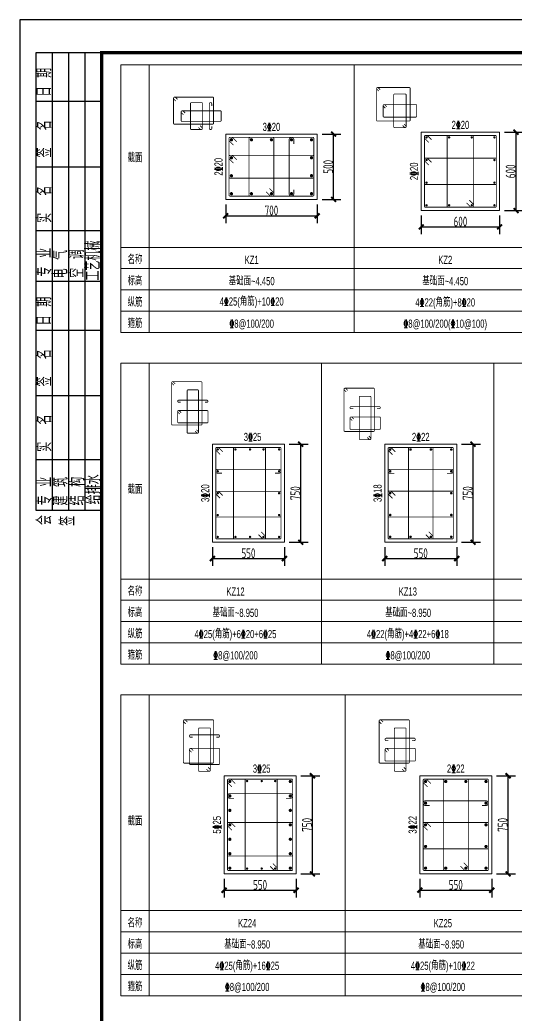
# Model space of a CAD drawing. Extents: x -695511 to 885008, y -751583 to -95266.
# Drawn here: x 245738 to 260914, y -266473 to -236036 of the extents above; entities that cross this region are included whole.
import ezdxf
from ezdxf.enums import TextEntityAlignment as Align

# ---------------------------------------------------------------- set-up
doc = ezdxf.new("R2010")
doc.units = 0
doc.header["$LTSCALE"] = 1000
doc.header["$MEASUREMENT"] = 0
doc.layers.add('14', color=1, linetype='Continuous')
doc.layers.add('PUB_TITLE', color=4, linetype='Continuous')
for name, color, linetype, lineweight in [('柱原位标注', 7, 'Continuous', 18), ('柱尺寸标注', 3, 'Continuous', 18), ('柱截面轮廓', 7, 'Continuous', 18), ('柱箍筋', 1, 'Continuous', 25), ('柱纵筋', 1, 'Continuous', 70), ('柱表文字', 7, 'Continuous', 18), ('柱表边线', 253, 'Continuous', 18)]:
    doc.layers.add(name, color=color, linetype=linetype, lineweight=lineweight)
doc.styles.add('hztxt', font='romand_pkpm', dxfattribs={"bigfont": 'gbcbig'})
doc.styles.add('样式 1', font='GS_TXT.shx', dxfattribs={"width": 0.7, "height": 375, "bigfont": 'yjkchn.shx'})
doc.styles.add('盈建科标注', font='yjkeng.shx', dxfattribs={"width": 0.7, "height": 300, "bigfont": 'yjkchn.shx'})
doc.dimstyles.new('盈建科结构', dxfattribs={"dimscale": 150, "dimtxt": 2.5, "dimasz": 1, "dimexe": 1.5, "dimexo": 1.5, "dimgap": 1, "dimtad": 1, "dimdec": 0, "dimzin": 0, "dimdsep": 46, "dimtxsty": '盈建科标注', "dimblk": 'ARCHTICK', "dimcen": 0.09, "dimclrt": 7, "dimadec": 0, "dimazin": 0, "dimtfac": 1, "dimtdec": 4, "dimtix": 1, "dimtmove": 2, "dimatfit": 3, "dimfxl": 1, "dimtolj": 1, "dimtzin": 0, "dimarcsym": 0})

# ---------------------------------------------------------------- blocks, each defined once
blk = doc.blocks.new('A$C393D5F54')
at = {"layer": '14'}
for p, q in [((0, 446), (0, 14446)), ((0, 14446), (2000, 14446)), ((500, 446), (500, 14446)), ((1000, 446), (1000, 14446)), ((1500, 446), (1500, 14446)), ((2000, 446), (2000, 14446)), ((2000, 12946), (0, 12946)), ((2000, 10946), (0, 10946)), ((2000, 8990), (0, 8990)), ((2000, 7446), (0, 7446)), ((2000, 5946), (0, 5946)), ((2000, 3946), (0, 3946)), ((2000, 1990), (0, 1990)), ((2000, 446), (0, 446))]:
    blk.add_line(p, q, dxfattribs=at)
at = {"layer": '14', "style": 'hztxt', "width": 0.85}
for s, p in [('日 期', (462, 13105)), ('签  名', (466, 11238)), ('实  名', (466, 9238)), ('工艺机械', (1953, 7471)), ('专 业', (472, 7598)), ('电 气', (957, 7540)), ('空 调', (1460, 7558)), ('日 期', (462, 6105)), ('签  名', (466, 4238)), ('实  名', (466, 2238)), ('专 业', (480, 598)), ('建 筑', (967, 592)), ('结 构', (1470, 597)), ('给排水', (1970, 629)), ('会', (470, -3)), ('签', (1174, -27))]:
    blk.add_text(s, height=450, rotation=90, dxfattribs=at).set_placement(p)
blk = doc.blocks.new('_ArchTick')
at = {"color": 0, "linetype": 'ByBlock', "const_width": 0.4}
blk.add_lwpolyline([(-0.5, -0.5), (0.5, 0.5)], dxfattribs=at)
blk = doc.blocks.new('*D292')
at = {"layer": 'Defpoints', "color": 0, "transparency": 16777216}
for p in [(252031, -241528), (254831, -241528), (254831, -242028)]:
    blk.add_point(p, dxfattribs=at)
at = {"layer": '柱尺寸标注', "color": 0, "lineweight": -2, "transparency": 16777216}
for p, q in [((252031, -241678), (252031, -242253)), ((254831, -241678), (254831, -242253)), ((252031, -242028), (254831, -242028))]:
    blk.add_line(p, q, dxfattribs=at)
at = {"layer": '柱尺寸标注', "color": 0, "linetype": 'ByBlock', "lineweight": -2, "transparency": 16777216, "xscale": 150, "yscale": 150, "zscale": 150, "rotation": 180}
blk.add_blockref('_ArchTick', (252031, -242028), dxfattribs=at)
at = {"layer": '柱尺寸标注', "color": 0, "linetype": 'ByBlock', "lineweight": -2, "transparency": 16777216, "xscale": 150, "yscale": 150, "zscale": 150}
blk.add_blockref('_ArchTick', (254831, -242028), dxfattribs=at)
at = {"layer": '柱尺寸标注', "color": 7, "lineweight": 18, "transparency": 16777216, "insert": (253431, -241863), "char_height": 300, "attachment_point": 5, "style": '盈建科标注'}
blk.add_mtext('\\A1;700', dxfattribs=at)
blk = doc.blocks.new('*D293')
at = {"layer": 'Defpoints', "color": 0, "transparency": 16777216}
for p in [(254831, -239528), (255331, -239528), (254831, -241528)]:
    blk.add_point(p, dxfattribs=at)
at = {"layer": '柱尺寸标注', "color": 0, "lineweight": -2, "transparency": 16777216}
for p, q in [((254981, -239528), (255556, -239528)), ((255331, -241528), (255331, -239528)), ((254981, -241528), (255556, -241528))]:
    blk.add_line(p, q, dxfattribs=at)
at = {"layer": '柱尺寸标注', "color": 0, "linetype": 'ByBlock', "lineweight": -2, "transparency": 16777216, "xscale": 150, "yscale": 150, "zscale": 150}
for p, rotation in [((255331, -239528), 90), ((255331, -241528), 270)]:
    blk.add_blockref('_ArchTick', p, dxfattribs=dict(at, rotation=rotation))
at = {"layer": '柱尺寸标注', "color": 7, "lineweight": 18, "transparency": 16777216, "insert": (255166, -240528), "char_height": 300, "attachment_point": 5, "rotation": 90, "style": '盈建科标注'}
blk.add_mtext('\\A1;500', dxfattribs=at)
blk = doc.blocks.new('*D294')
at = {"layer": 'Defpoints', "color": 0, "transparency": 16777216}
for p in [(258011, -241868), (260411, -241868), (260411, -242368)]:
    blk.add_point(p, dxfattribs=at)
at = {"layer": '柱尺寸标注', "color": 0, "lineweight": -2, "transparency": 16777216}
for p, q in [((258011, -242018), (258011, -242593)), ((260411, -242018), (260411, -242593)), ((258011, -242368), (260411, -242368))]:
    blk.add_line(p, q, dxfattribs=at)
at = {"layer": '柱尺寸标注', "color": 0, "linetype": 'ByBlock', "lineweight": -2, "transparency": 16777216, "xscale": 150, "yscale": 150, "zscale": 150, "rotation": 180}
blk.add_blockref('_ArchTick', (258011, -242368), dxfattribs=at)
at = {"layer": '柱尺寸标注', "color": 0, "linetype": 'ByBlock', "lineweight": -2, "transparency": 16777216, "xscale": 150, "yscale": 150, "zscale": 150}
blk.add_blockref('_ArchTick', (260411, -242368), dxfattribs=at)
at = {"layer": '柱尺寸标注', "color": 7, "lineweight": 18, "transparency": 16777216, "insert": (259211, -242203), "char_height": 300, "attachment_point": 5, "style": '盈建科标注'}
blk.add_mtext('\\A1;600', dxfattribs=at)
blk = doc.blocks.new('*D295')
at = {"layer": 'Defpoints', "color": 0, "transparency": 16777216}
for p in [(260411, -239468), (260911, -239468), (260411, -241868)]:
    blk.add_point(p, dxfattribs=at)
at = {"layer": '柱尺寸标注', "color": 0, "lineweight": -2, "transparency": 16777216}
for p, q in [((260561, -239468), (261136, -239468)), ((260911, -241868), (260911, -239468)), ((260561, -241868), (261136, -241868))]:
    blk.add_line(p, q, dxfattribs=at)
at = {"layer": '柱尺寸标注', "color": 0, "linetype": 'ByBlock', "lineweight": -2, "transparency": 16777216, "xscale": 150, "yscale": 150, "zscale": 150}
for p, rotation in [((260911, -239468), 90), ((260911, -241868), 270)]:
    blk.add_blockref('_ArchTick', p, dxfattribs=dict(at, rotation=rotation))
at = {"layer": '柱尺寸标注', "color": 7, "lineweight": 18, "transparency": 16777216, "insert": (260746, -240668), "char_height": 300, "attachment_point": 5, "rotation": 90, "style": '盈建科标注'}
blk.add_mtext('\\A1;600', dxfattribs=at)
blk = doc.blocks.new('*D314')
at = {"layer": 'Defpoints', "color": 0, "transparency": 16777216}
for p in [(251627, -252011), (253827, -252011), (253827, -252511)]:
    blk.add_point(p, dxfattribs=at)
at = {"layer": '柱尺寸标注', "color": 0, "lineweight": -2, "transparency": 16777216}
for p, q in [((251627, -252161), (251627, -252736)), ((253827, -252161), (253827, -252736)), ((251627, -252511), (253827, -252511))]:
    blk.add_line(p, q, dxfattribs=at)
at = {"layer": '柱尺寸标注', "color": 0, "linetype": 'ByBlock', "lineweight": -2, "transparency": 16777216, "xscale": 150, "yscale": 150, "zscale": 150, "rotation": 180}
blk.add_blockref('_ArchTick', (251627, -252511), dxfattribs=at)
at = {"layer": '柱尺寸标注', "color": 0, "linetype": 'ByBlock', "lineweight": -2, "transparency": 16777216, "xscale": 150, "yscale": 150, "zscale": 150}
blk.add_blockref('_ArchTick', (253827, -252511), dxfattribs=at)
at = {"layer": '柱尺寸标注', "color": 7, "lineweight": 18, "transparency": 16777216, "insert": (252727, -252346), "char_height": 300, "attachment_point": 5, "style": '盈建科标注'}
blk.add_mtext('\\A1;550', dxfattribs=at)
blk = doc.blocks.new('*D315')
at = {"layer": 'Defpoints', "color": 0, "transparency": 16777216}
for p in [(253827, -249011), (254327, -249011), (253827, -252011)]:
    blk.add_point(p, dxfattribs=at)
at = {"layer": '柱尺寸标注', "color": 0, "lineweight": -2, "transparency": 16777216}
for p, q in [((253977, -249011), (254552, -249011)), ((254327, -252011), (254327, -249011)), ((253977, -252011), (254552, -252011))]:
    blk.add_line(p, q, dxfattribs=at)
at = {"layer": '柱尺寸标注', "color": 0, "linetype": 'ByBlock', "lineweight": -2, "transparency": 16777216, "xscale": 150, "yscale": 150, "zscale": 150}
for p, rotation in [((254327, -249011), 90), ((254327, -252011), 270)]:
    blk.add_blockref('_ArchTick', p, dxfattribs=dict(at, rotation=rotation))
at = {"layer": '柱尺寸标注', "color": 7, "lineweight": 18, "transparency": 16777216, "insert": (254162, -250511), "char_height": 300, "attachment_point": 5, "rotation": 90, "style": '盈建科标注'}
blk.add_mtext('\\A1;750', dxfattribs=at)
blk = doc.blocks.new('*D316')
at = {"layer": 'Defpoints', "color": 0, "transparency": 16777216}
for p in [(256898, -252011), (259098, -252011), (259098, -252511)]:
    blk.add_point(p, dxfattribs=at)
at = {"layer": '柱尺寸标注', "color": 0, "lineweight": -2, "transparency": 16777216}
for p, q in [((256898, -252161), (256898, -252736)), ((259098, -252161), (259098, -252736)), ((256898, -252511), (259098, -252511))]:
    blk.add_line(p, q, dxfattribs=at)
at = {"layer": '柱尺寸标注', "color": 0, "linetype": 'ByBlock', "lineweight": -2, "transparency": 16777216, "xscale": 150, "yscale": 150, "zscale": 150, "rotation": 180}
blk.add_blockref('_ArchTick', (256898, -252511), dxfattribs=at)
at = {"layer": '柱尺寸标注', "color": 0, "linetype": 'ByBlock', "lineweight": -2, "transparency": 16777216, "xscale": 150, "yscale": 150, "zscale": 150}
blk.add_blockref('_ArchTick', (259098, -252511), dxfattribs=at)
at = {"layer": '柱尺寸标注', "color": 7, "lineweight": 18, "transparency": 16777216, "insert": (257998, -252346), "char_height": 300, "attachment_point": 5, "style": '盈建科标注'}
blk.add_mtext('\\A1;550', dxfattribs=at)
blk = doc.blocks.new('*D317')
at = {"layer": 'Defpoints', "color": 0, "transparency": 16777216}
for p in [(259098, -249011), (259598, -249011), (259098, -252011)]:
    blk.add_point(p, dxfattribs=at)
at = {"layer": '柱尺寸标注', "color": 0, "lineweight": -2, "transparency": 16777216}
for p, q in [((259248, -249011), (259823, -249011)), ((259598, -252011), (259598, -249011)), ((259248, -252011), (259823, -252011))]:
    blk.add_line(p, q, dxfattribs=at)
at = {"layer": '柱尺寸标注', "color": 0, "linetype": 'ByBlock', "lineweight": -2, "transparency": 16777216, "xscale": 150, "yscale": 150, "zscale": 150}
for p, rotation in [((259598, -249011), 90), ((259598, -252011), 270)]:
    blk.add_blockref('_ArchTick', p, dxfattribs=dict(at, rotation=rotation))
at = {"layer": '柱尺寸标注', "color": 7, "lineweight": 18, "transparency": 16777216, "insert": (259433, -250511), "char_height": 300, "attachment_point": 5, "rotation": 90, "style": '盈建科标注'}
blk.add_mtext('\\A1;750', dxfattribs=at)
blk = doc.blocks.new('*D330')
at = {"layer": 'Defpoints', "color": 0, "transparency": 16777216}
for p in [(251984, -262154), (254184, -262154), (254184, -262654)]:
    blk.add_point(p, dxfattribs=at)
at = {"layer": '柱尺寸标注', "color": 0, "lineweight": -2, "transparency": 16777216}
for p, q in [((251984, -262304), (251984, -262879)), ((254184, -262304), (254184, -262879)), ((251984, -262654), (254184, -262654))]:
    blk.add_line(p, q, dxfattribs=at)
at = {"layer": '柱尺寸标注', "color": 0, "linetype": 'ByBlock', "lineweight": -2, "transparency": 16777216, "xscale": 150, "yscale": 150, "zscale": 150, "rotation": 180}
blk.add_blockref('_ArchTick', (251984, -262654), dxfattribs=at)
at = {"layer": '柱尺寸标注', "color": 0, "linetype": 'ByBlock', "lineweight": -2, "transparency": 16777216, "xscale": 150, "yscale": 150, "zscale": 150}
blk.add_blockref('_ArchTick', (254184, -262654), dxfattribs=at)
at = {"layer": '柱尺寸标注', "color": 7, "lineweight": 18, "transparency": 16777216, "insert": (253084, -262489), "char_height": 300, "attachment_point": 5, "style": '盈建科标注'}
blk.add_mtext('\\A1;550', dxfattribs=at)
blk = doc.blocks.new('*D331')
at = {"layer": 'Defpoints', "color": 0, "transparency": 16777216}
for p in [(254184, -259154), (254684, -259154), (254184, -262154)]:
    blk.add_point(p, dxfattribs=at)
at = {"layer": '柱尺寸标注', "color": 0, "lineweight": -2, "transparency": 16777216}
for p, q in [((254334, -259154), (254909, -259154)), ((254684, -262154), (254684, -259154)), ((254334, -262154), (254909, -262154))]:
    blk.add_line(p, q, dxfattribs=at)
at = {"layer": '柱尺寸标注', "color": 0, "linetype": 'ByBlock', "lineweight": -2, "transparency": 16777216, "xscale": 150, "yscale": 150, "zscale": 150}
for p, rotation in [((254684, -259154), 90), ((254684, -262154), 270)]:
    blk.add_blockref('_ArchTick', p, dxfattribs=dict(at, rotation=rotation))
at = {"layer": '柱尺寸标注', "color": 7, "lineweight": 18, "transparency": 16777216, "insert": (254519, -260654), "char_height": 300, "attachment_point": 5, "rotation": 90, "style": '盈建科标注'}
blk.add_mtext('\\A1;750', dxfattribs=at)
blk = doc.blocks.new('*D332')
at = {"layer": 'Defpoints', "color": 0, "transparency": 16777216}
for p in [(257969, -262154), (260169, -262154), (260169, -262654)]:
    blk.add_point(p, dxfattribs=at)
at = {"layer": '柱尺寸标注', "color": 0, "lineweight": -2, "transparency": 16777216}
for p, q in [((257969, -262304), (257969, -262879)), ((260169, -262304), (260169, -262879)), ((257969, -262654), (260169, -262654))]:
    blk.add_line(p, q, dxfattribs=at)
at = {"layer": '柱尺寸标注', "color": 0, "linetype": 'ByBlock', "lineweight": -2, "transparency": 16777216, "xscale": 150, "yscale": 150, "zscale": 150, "rotation": 180}
blk.add_blockref('_ArchTick', (257969, -262654), dxfattribs=at)
at = {"layer": '柱尺寸标注', "color": 0, "linetype": 'ByBlock', "lineweight": -2, "transparency": 16777216, "xscale": 150, "yscale": 150, "zscale": 150}
blk.add_blockref('_ArchTick', (260169, -262654), dxfattribs=at)
at = {"layer": '柱尺寸标注', "color": 7, "lineweight": 18, "transparency": 16777216, "insert": (259069, -262489), "char_height": 300, "attachment_point": 5, "style": '盈建科标注'}
blk.add_mtext('\\A1;550', dxfattribs=at)
blk = doc.blocks.new('*D333')
at = {"layer": 'Defpoints', "color": 0, "transparency": 16777216}
for p in [(260169, -259154), (260669, -259154), (260169, -262154)]:
    blk.add_point(p, dxfattribs=at)
at = {"layer": '柱尺寸标注', "color": 0, "lineweight": -2, "transparency": 16777216}
for p, q in [((260319, -259154), (260894, -259154)), ((260669, -262154), (260669, -259154)), ((260319, -262154), (260894, -262154))]:
    blk.add_line(p, q, dxfattribs=at)
at = {"layer": '柱尺寸标注', "color": 0, "linetype": 'ByBlock', "lineweight": -2, "transparency": 16777216, "xscale": 150, "yscale": 150, "zscale": 150}
for p, rotation in [((260669, -259154), 90), ((260669, -262154), 270)]:
    blk.add_blockref('_ArchTick', p, dxfattribs=dict(at, rotation=rotation))
at = {"layer": '柱尺寸标注', "color": 7, "lineweight": 18, "transparency": 16777216, "insert": (260504, -260654), "char_height": 300, "attachment_point": 5, "rotation": 90, "style": '盈建科标注'}
blk.add_mtext('\\A1;750', dxfattribs=at)

msp = doc.modelspace()

# ---------------------------------------------------------------- linework, layer by layer
at = {"layer": 'PUB_TITLE'}
msp.add_lwpolyline([(245737.5, -295436.5), (329837.5, -295436.5), (329837.5, -236036.5), (245737.5, -236036.5)], close=True, dxfattribs=at)
at = {"layer": 'PUB_TITLE', "const_width": 100}
msp.add_lwpolyline([(248237.5, -294436.5), (328837.5, -294436.5), (328837.5, -237036.5), (248237.5, -237036.5)], close=True, dxfattribs=at)
at = {"layer": '柱截面轮廓', "lineweight": 18}
for points in [[(254831.2, -239527.8), (252031.2, -239527.8), (252031.2, -241527.8), (254831.2, -241527.8)], [(260411.2, -239467.8), (258011.2, -239467.8), (258011.2, -241867.8), (260411.2, -241867.8)], [(253826.6, -249010.8), (251626.6, -249010.8), (251626.6, -252010.8), (253826.6, -252010.8)], [(259097.5, -249010.8), (256897.5, -249010.8), (256897.5, -252010.8), (259097.5, -252010.8)], [(254183.9, -259153.8), (251983.9, -259153.8), (251983.9, -262153.8), (254183.9, -262153.8)], [(260169.3, -259153.8), (257969.3, -259153.8), (257969.3, -262153.8), (260169.3, -262153.8)]]:
    msp.add_lwpolyline(points, close=True, dxfattribs=at)
at = {"layer": '柱箍筋', "lineweight": 25, "const_width": 25}
for points in [[(256757.3, -238170.8), (256700.7, -238114.3, 0.6681786), (256648.7, -238135.8), (256648.7, -239105.3, 0.4142136), (256673.7, -239130.3), (257648.7, -239130.3, 0.4142136), (257673.7, -239105.3), (257673.7, -238130.3, 0.4142136), (257648.7, -238105.3), (256679.2, -238105.3, 0.6681786), (256657.6, -238157.4), (256714.2, -238214)], [(257443.7, -239264.8), (257500.3, -239321.4, 0.6681786), (257552.3, -239299.8), (257552.3, -238330.3, 0.4142136), (257527.3, -238305.3), (257195, -238305.3, 0.4142136), (257170, -238330.3), (257170, -239305.3, 0.4142136), (257195, -239330.3), (257521.8, -239330.3, 0.6681786), (257543.4, -239278.3), (257486.8, -239221.7)], [(250555.9, -238466.2), (250499.3, -238409.7, 0.6681786), (250435.3, -238436.2), (250435.3, -239198.7, 0.4142136), (250460.3, -239223.7), (251635.3, -239223.7, 0.4142136), (251660.3, -239198.7), (251660.3, -238423.7, 0.4142136), (251635.3, -238398.7), (250472.8, -238398.7, 0.6681786), (250446.3, -238462.7), (250502.9, -238519.3)], [(251198.1, -239322.8), (251254.6, -239379.4, 0.6681786), (251318.7, -239352.8), (251318.7, -238590.3, 0.4142136), (251293.7, -238565.3), (250981.2, -238565.3, 0.4142136), (250956.2, -238590.3), (250956.2, -239365.3, 0.4142136), (250981.2, -239390.3), (251281.2, -239390.3, 0.6681786), (251307.7, -239326.3), (251251.1, -239269.7)], [(251606.2, -239288.8), (251606.2, -239352.8, -1), (251531.2, -239352.8), (251531.2, -238602.8, -1), (251606.2, -238602.8), (251606.2, -238666.8)], [(256914.2, -238735.3), (256857.6, -238678.7, -0.6681786), (256879.2, -238626.7), (257848.7, -238626.7, -0.4142136), (257873.7, -238651.7), (257873.7, -238984, -0.4142136), (257848.7, -239009), (256873.7, -239009, -0.4142136), (256848.7, -238984), (256848.7, -238657.2, -0.6681786), (256900.7, -238635.6), (256957.3, -238692.2)], [(250736.2, -238935.9), (250679.6, -238879.4, -0.6681786), (250706.2, -238815.3), (251868.7, -238815.3, -0.4142136), (251893.7, -238840.3), (251893.7, -239115.3, -0.4142136), (251868.7, -239140.3), (250693.7, -239140.3, -0.4142136), (250668.7, -239115.3), (250668.7, -238852.8, -0.6681786), (250732.7, -238826.3), (250789.2, -238882.9)], [(252370.6, -239764.7), (252245.3, -239639.5, 0.1989124), (252223.2, -239630.3), (252164.9, -239630.3, 0.4142136), (252133.7, -239661.6), (252133.7, -241394.1, 0.4142136), (252164.9, -241425.3), (254697.4, -241425.3, 0.4142136), (254728.7, -241394.1), (254728.7, -239661.6, 0.4142136), (254697.4, -239630.3), (252164.9, -239630.3, 0.4142136), (252133.7, -239661.6), (252133.7, -239719.9, 0.1989124), (252142.8, -239742), (252268, -239867.2)], [(253266.8, -241291), (253392, -241416.2, 0.1989124), (253414.1, -241425.3), (253472.4, -241425.3, 0.4142136), (253503.7, -241394.1), (253503.7, -239661.6, 0.4142136), (253472.4, -239630.3), (252777.4, -239630.3, 0.4142136), (252746.2, -239661.6), (252746.2, -241394.1, 0.4142136), (252777.4, -241425.3), (253472.4, -241425.3, 0.4142136), (253503.7, -241394.1), (253503.7, -241335.7, 0.1989124), (253494.5, -241313.7), (253369.3, -241188.4)], [(254116.2, -241224.8), (254116.2, -241352.8, -1), (253971.2, -241352.8), (253971.2, -239702.8, -1), (254116.2, -239702.8), (254116.2, -239830.8)], [(258326.7, -239700.6), (258203.7, -239577.7, 0.1989124), (258186, -239570.3), (258138.7, -239570.3, 0.4142136), (258113.7, -239595.3), (258113.7, -241740.3, 0.4142136), (258138.7, -241765.3), (260283.7, -241765.3, 0.4142136), (260308.7, -241740.3), (260308.7, -239595.3, 0.4142136), (260283.7, -239570.3), (258138.7, -239570.3, 0.4142136), (258113.7, -239595.3), (258113.7, -239642.7, 0.1989124), (258121, -239660.4), (258243.9, -239783.3)], [(259403, -241635.1), (259525.9, -241758, 0.1989124), (259543.6, -241765.3), (259591, -241765.3, 0.4142136), (259616, -241740.3), (259616, -239595.3, 0.4142136), (259591, -239570.3), (258831.3, -239570.3, 0.4142136), (258806.3, -239595.3), (258806.3, -241740.3, 0.4142136), (258831.3, -241765.3), (259591, -241765.3, 0.4142136), (259616, -241740.3), (259616, -241693, 0.1989124), (259608.7, -241675.3), (259485.7, -241552.3)], [(252268, -240417.2), (252142.8, -240292, -0.1989124), (252133.7, -240269.9), (252133.7, -240211.6, -0.4142136), (252164.9, -240180.3), (254697.4, -240180.3, -0.4142136), (254728.7, -240211.6), (254728.7, -240844.1, -0.4142136), (254697.4, -240875.3), (252164.9, -240875.3, -0.4142136), (252133.7, -240844.1), (252133.7, -240211.6, -0.4142136), (252164.9, -240180.3), (252223.2, -240180.3, -0.1989124), (252245.3, -240189.5), (252370.6, -240314.7)], [(258243.9, -240476), (258121, -240353.1, -0.1989124), (258113.7, -240335.4), (258113.7, -240288, -0.4142136), (258138.7, -240263), (260283.7, -240263, -0.4142136), (260308.7, -240288), (260308.7, -241047.7, -0.4142136), (260283.7, -241072.7), (258138.7, -241072.7, -0.4142136), (258113.7, -241047.7), (258113.7, -240288, -0.4142136), (258138.7, -240263), (258186, -240263, -0.1989124), (258203.7, -240270.3), (258326.7, -240393.3)], [(250489.4, -247167.3), (250432.8, -247110.8, 0.6681786), (250380.8, -247132.3), (250380.8, -248401.8, 0.4142136), (250405.8, -248426.8), (251280.8, -248426.8, 0.4142136), (251305.8, -248401.8), (251305.8, -247126.8, 0.4142136), (251280.8, -247101.8), (250411.3, -247101.8, 0.6681786), (250389.7, -247153.9), (250446.3, -247210.5)], [(251092.5, -248611.3), (251149, -248667.9, 0.6681786), (251201.1, -248646.3), (251201.1, -247376.8, 0.4142136), (251176.1, -247351.8), (250877.1, -247351.8, 0.4142136), (250852.1, -247376.8), (250852.1, -248651.8, 0.4142136), (250877.1, -248676.8), (251170.6, -248676.8, 0.6681786), (251192.2, -248624.8), (251135.6, -248568.2)], [(255763.7, -247364.4), (255707.2, -247307.9, 0.6681786), (255651.7, -247330.8), (255651.7, -248598.3, 0.4142136), (255676.7, -248623.3), (256551.7, -248623.3, 0.4142136), (256576.7, -248598.3), (256576.7, -247323.3, 0.4142136), (256551.7, -247298.3), (255684.2, -247298.3, 0.6681786), (255661.2, -247353.8), (255717.8, -247410.4)], [(250658.6, -247728.8), (250594.6, -247728.8, -1), (250594.6, -247667.8), (251458.6, -247667.8, -1), (251458.6, -247728.8), (251394.6, -247728.8)], [(256361.3, -248807.2), (256417.9, -248863.8, 0.6681786), (256473.4, -248840.8), (256473.4, -247573.3, 0.4142136), (256448.4, -247548.3), (256146.7, -247548.3, 0.4142136), (256121.7, -247573.3), (256121.7, -248848.3, 0.4142136), (256146.7, -248873.3), (256440.9, -248873.3, 0.6681786), (256463.8, -248817.9), (256407.3, -248761.3)], [(250629.6, -248092.5), (250573, -248035.9, -0.6681786), (250594.6, -247983.8), (251464.1, -247983.8, -0.4142136), (251489.1, -248008.8), (251489.1, -248335.8, -0.4142136), (251464.1, -248360.8), (250589.1, -248360.8, -0.4142136), (250564.1, -248335.8), (250564.1, -248014.3, -0.6681786), (250616.2, -247992.8), (250672.7, -248049.3)], [(255931.5, -247928.3), (255867.5, -247928.3, -1), (255867.5, -247863.3), (256727.5, -247863.3, -1), (256727.5, -247928.3), (256663.5, -247928.3)], [(255901.1, -248290.4), (255844.5, -248233.8, -0.6681786), (255867.5, -248178.3), (256735, -248178.3, -0.4142136), (256760, -248203.3), (256760, -248533.3, -0.4142136), (256735, -248558.3), (255860, -248558.3, -0.4142136), (255835, -248533.3), (255835, -248210.8, -0.6681786), (255890.5, -248187.9), (255947.1, -248244.4)], [(251942.1, -249243.6), (251819.2, -249120.7, 0.1989124), (251801.5, -249113.3), (251754.1, -249113.3, 0.4142136), (251729.1, -249138.3), (251729.1, -251883.3, 0.4142136), (251754.1, -251908.3), (253699.1, -251908.3, 0.4142136), (253724.1, -251883.3), (253724.1, -249138.3, 0.4142136), (253699.1, -249113.3), (251754.1, -249113.3, 0.4142136), (251729.1, -249138.3), (251729.1, -249185.7, 0.1989124), (251736.4, -249203.4), (251859.4, -249326.3)], [(253034.6, -251778.1), (253157.6, -251901, 0.1989124), (253175.2, -251908.3), (253222.6, -251908.3, 0.4142136), (253247.6, -251883.3), (253247.6, -249138.3, 0.4142136), (253222.6, -249113.3), (252294.6, -249113.3, 0.4142136), (252269.6, -249138.3), (252269.6, -251883.3, 0.4142136), (252294.6, -251908.3), (253222.6, -251908.3, 0.4142136), (253247.6, -251883.3), (253247.6, -251836, 0.1989124), (253240.3, -251818.3), (253117.3, -251695.3)], [(257219.9, -249244.8), (257096.1, -249121, 0.1989124), (257077.5, -249113.3), (257026.3, -249113.3, 0.4142136), (257000, -249139.6), (257000, -251882.1, 0.4142136), (257026.3, -251908.3), (258968.8, -251908.3, 0.4142136), (258995, -251882.1), (258995, -249139.6, 0.4142136), (258968.8, -249113.3), (257026.3, -249113.3, 0.4142136), (257000, -249139.6), (257000, -249190.8, 0.1989124), (257007.7, -249209.4), (257131.5, -249333.2)], [(258151.9, -251776.9), (258275.6, -251900.6, 0.1989124), (258294.2, -251908.3), (258345.4, -251908.3, 0.4142136), (258371.7, -251882.1), (258371.7, -249139.6, 0.4142136), (258345.4, -249113.3), (257649.6, -249113.3, 0.4142136), (257623.4, -249139.6), (257623.4, -251882.1, 0.4142136), (257649.6, -251908.3), (258345.4, -251908.3, 0.4142136), (258371.7, -251882.1), (258371.7, -251830.8, 0.1989124), (258364, -251812.3), (258240.2, -251688.5)], [(251915.6, -249899.8), (251787.6, -249899.8, -1), (251787.6, -249782.8), (253665.6, -249782.8, -1), (253665.6, -249899.8), (253537.6, -249899.8)], [(257190.5, -249905.8), (257062.5, -249905.8, -1), (257062.5, -249780.8), (258932.5, -249780.8, -1), (258932.5, -249905.8), (258804.5, -249905.8)], [(251859.4, -250665.3), (251736.4, -250542.4, -0.1989124), (251729.1, -250524.7), (251729.1, -250477.3, -0.4142136), (251754.1, -250452.3), (253699.1, -250452.3, -0.4142136), (253724.1, -250477.3), (253724.1, -251213.8, -0.4142136), (253699.1, -251238.8), (251754.1, -251238.8, -0.4142136), (251729.1, -251213.8), (251729.1, -250477.3, -0.4142136), (251754.1, -250452.3), (251801.5, -250452.3, -0.1989124), (251819.2, -250459.7), (251942.1, -250582.6)], [(257131.5, -250668.2), (257007.7, -250544.4, -0.1989124), (257000, -250525.8), (257000, -250474.6, -0.4142136), (257026.3, -250448.3), (258968.8, -250448.3, -0.4142136), (258995, -250474.6), (258995, -251214.6, -0.4142136), (258968.8, -251240.8), (257026.3, -251240.8, -0.4142136), (257000, -251214.6), (257000, -250474.6, -0.4142136), (257026.3, -250448.3), (257077.5, -250448.3, -0.1989124), (257096.1, -250456), (257219.9, -250579.8)], [(250858.6, -257508.9), (250802.1, -257452.3, 0.6681786), (250738.1, -257478.8), (250738.1, -258741.3, 0.4142136), (250763.1, -258766.3), (251638.1, -258766.3, 0.4142136), (251663.1, -258741.3), (251663.1, -257466.3, 0.4142136), (251638.1, -257441.3), (250775.6, -257441.3, 0.6681786), (250749, -257505.4), (250805.6, -257561.9)], [(256844.1, -257508.9), (256787.5, -257452.3, 0.6681786), (256723.5, -257478.8), (256723.5, -258741.3, 0.4142136), (256748.5, -258766.3), (257623.5, -258766.3, 0.4142136), (257648.5, -258741.3), (257648.5, -257466.3, 0.4142136), (257623.5, -257441.3), (256761, -257441.3, 0.6681786), (256734.5, -257505.4), (256791.1, -257561.9)], [(251442.5, -258948.8), (251499, -259005.4, 0.6681786), (251563.1, -258978.8), (251563.1, -257716.3, 0.4142136), (251538.1, -257691.3), (251229.7, -257691.3, 0.4142136), (251204.7, -257716.3), (251204.7, -258991.3, 0.4142136), (251229.7, -259016.3), (251525.6, -259016.3, 0.6681786), (251552.1, -258952.3), (251495.5, -258895.7)], [(257427.9, -258948.8), (257484.5, -259005.4, 0.6681786), (257548.5, -258978.8), (257548.5, -257716.3, 0.4142136), (257523.5, -257691.3), (257215.2, -257691.3, 0.4142136), (257190.2, -257716.3), (257190.2, -258991.3, 0.4142136), (257215.2, -259016.3), (257511, -259016.3, 0.6681786), (257537.5, -258952.3), (257481, -258895.7)], [(251022.9, -257974.7), (250958.9, -257974.7, -1), (250958.9, -257899.7), (251808.9, -257899.7, -1), (251808.9, -257974.7), (251744.9, -257974.7)], [(257008.3, -258078.8), (256944.3, -258078.8, -1), (256944.3, -258003.8), (257794.3, -258003.8, -1), (257794.3, -258078.8), (257730.3, -258078.8)], [(250988.9, -258436.9), (250932.4, -258380.4, -0.6681786), (250958.9, -258316.3), (251821.4, -258316.3, -0.4142136), (251846.4, -258341.3), (251846.4, -258783, -0.4142136), (251821.4, -258808), (250946.4, -258808, -0.4142136), (250921.4, -258783), (250921.4, -258353.8, -0.6681786), (250985.4, -258327.3), (251042, -258383.9)], [(256974.4, -258436.9), (256917.8, -258380.4, -0.6681786), (256944.3, -258316.3), (257806.8, -258316.3, -0.4142136), (257831.8, -258341.3), (257831.8, -258678.8, -0.4142136), (257806.8, -258703.8), (256931.8, -258703.8, -0.4142136), (256906.8, -258678.8), (256906.8, -258353.8, -0.6681786), (256970.9, -258327.3), (257027.4, -258383.9)], [(252323.3, -259390.7), (252198.1, -259265.5, 0.1989124), (252176, -259256.3), (252117.6, -259256.3, 0.4142136), (252086.4, -259287.6), (252086.4, -262020.1, 0.4142136), (252117.6, -262051.3), (254050.1, -262051.3, 0.4142136), (254081.4, -262020.1), (254081.4, -259287.6, 0.4142136), (254050.1, -259256.3), (252117.6, -259256.3, 0.4142136), (252086.4, -259287.6), (252086.4, -259345.9, 0.1989124), (252095.5, -259368), (252220.8, -259493.2)], [(253391.9, -261921.1), (253514.8, -262044, 0.1989124), (253532.5, -262051.3), (253579.9, -262051.3, 0.4142136), (253604.9, -262026.3), (253604.9, -259281.3, 0.4142136), (253579.9, -259256.3), (252651.9, -259256.3, 0.4142136), (252626.9, -259281.3), (252626.9, -262026.3, 0.4142136), (252651.9, -262051.3), (253579.9, -262051.3, 0.4142136), (253604.9, -262026.3), (253604.9, -261979, 0.1989124), (253597.6, -261961.3), (253474.6, -261838.3)], [(258308.7, -259390.7), (258183.5, -259265.5, 0.1989124), (258161.4, -259256.3), (258103.1, -259256.3, 0.4142136), (258071.8, -259287.6), (258071.8, -262020.1, 0.4142136), (258103.1, -262051.3), (260035.6, -262051.3, 0.4142136), (260066.8, -262020.1), (260066.8, -259287.6, 0.4142136), (260035.6, -259256.3), (258103.1, -259256.3, 0.4142136), (258071.8, -259287.6), (258071.8, -259345.9, 0.1989124), (258081, -259368), (258206.2, -259493.2)], [(259213.3, -261917), (259338.5, -262042.2, 0.1989124), (259360.6, -262051.3), (259418.9, -262051.3, 0.4142136), (259450.2, -262020.1), (259450.2, -259287.6, 0.4142136), (259418.9, -259256.3), (258719.8, -259256.3, 0.4142136), (258688.5, -259287.6), (258688.5, -262020.1, 0.4142136), (258719.8, -262051.3), (259418.9, -262051.3, 0.4142136), (259450.2, -262020.1), (259450.2, -261961.7, 0.1989124), (259441, -261939.7), (259315.8, -261814.4)], [(252286.9, -259843), (252158.9, -259843, -1), (252158.9, -259698), (254008.9, -259698, -1), (254008.9, -259843), (253880.9, -259843)], [(258272.3, -260063.8), (258144.3, -260063.8, -1), (258144.3, -259918.8), (259994.3, -259918.8, -1), (259994.3, -260063.8), (259866.3, -260063.8)], [(252220.8, -260818.2), (252095.5, -260693, -0.1989124), (252086.4, -260670.9), (252086.4, -260612.6, -0.4142136), (252117.6, -260581.3), (254050.1, -260581.3, -0.4142136), (254081.4, -260612.6), (254081.4, -261578.4, -0.4142136), (254050.1, -261609.7), (252117.6, -261609.7, -0.4142136), (252086.4, -261578.4), (252086.4, -260612.6, -0.4142136), (252117.6, -260581.3), (252176, -260581.3, -0.1989124), (252198.1, -260590.5), (252323.3, -260715.7)], [(258206.2, -260818.2), (258081, -260693, -0.1989124), (258071.8, -260670.9), (258071.8, -260612.6, -0.4142136), (258103.1, -260581.3), (260035.6, -260581.3, -0.4142136), (260066.8, -260612.6), (260066.8, -261357.6, -0.4142136), (260035.6, -261388.8), (258103.1, -261388.8, -0.4142136), (258071.8, -261357.6), (258071.8, -260612.6, -0.4142136), (258103.1, -260581.3), (258161.4, -260581.3, -0.1989124), (258183.5, -260590.5), (258308.7, -260715.7)]]:
    msp.add_lwpolyline(points, format="xyb", dxfattribs=at)
at = {"layer": '柱纵筋', "lineweight": 70}
for points, const_width in [([(252231.2, -239702.8, 1), (252181.2, -239702.8, 1)], 50), ([(254681.2, -239702.8, 1), (254631.2, -239702.8, 1)], 50), ([(258190.2, -239628.8, 1), (258154.2, -239628.8, 1)], 36), ([(258882.8, -239628.8, 1), (258846.8, -239628.8, 1)], 36), ([(259575.5, -239628.8, 1), (259539.5, -239628.8, 1)], 36), ([(260268.2, -239628.8, 1), (260232.2, -239628.8, 1)], 36), ([(258190.2, -240321.5, 1), (258154.2, -240321.5, 1)], 36), ([(260268.2, -240321.5, 1), (260232.2, -240321.5, 1)], 36), ([(258190.2, -241014.2, 1), (258154.2, -241014.2, 1)], 36), ([(260268.2, -241014.2, 1), (260232.2, -241014.2, 1)], 36), ([(252231.2, -241352.8, 1), (252181.2, -241352.8, 1)], 50), ([(254681.2, -241352.8, 1), (254631.2, -241352.8, 1)], 50), ([(258190.2, -241706.8, 1), (258154.2, -241706.8, 1)], 36), ([(258882.8, -241706.8, 1), (258846.8, -241706.8, 1)], 36), ([(259575.5, -241706.8, 1), (259539.5, -241706.8, 1)], 36), ([(260268.2, -241706.8, 1), (260232.2, -241706.8, 1)], 36), ([(251805.6, -249171.8, 1), (251769.6, -249171.8, 1)], 36), ([(252346.1, -249171.8, 1), (252310.1, -249171.8, 1)], 36), ([(252794.1, -249171.8, 1), (252758.1, -249171.8, 1)], 36), ([(253207.1, -249171.8, 1), (253171.1, -249171.8, 1)], 36), ([(253683.6, -249171.8, 1), (253647.6, -249171.8, 1)], 36), ([(257082.5, -249175.8, 1), (257042.5, -249175.8, 1)], 40), ([(258952.5, -249175.8, 1), (258912.5, -249175.8, 1)], 40), ([(251805.6, -249841.3, 1), (251769.6, -249841.3, 1)], 36), ([(253683.6, -249841.3, 1), (253647.6, -249841.3, 1)], 36), ([(257082.5, -249843.3, 1), (257042.5, -249843.3, 1)], 40), ([(258952.5, -249843.3, 1), (258912.5, -249843.3, 1)], 40), ([(251805.6, -250510.8, 1), (251769.6, -250510.8, 1)], 36), ([(253683.6, -250510.8, 1), (253647.6, -250510.8, 1)], 36), ([(257082.5, -250510.8, 1), (257042.5, -250510.8, 1)], 40), ([(258952.5, -250510.8, 1), (258912.5, -250510.8, 1)], 40), ([(251805.6, -251180.3, 1), (251769.6, -251180.3, 1)], 36), ([(253683.6, -251180.3, 1), (253647.6, -251180.3, 1)], 36), ([(257082.5, -251178.3, 1), (257042.5, -251178.3, 1)], 40), ([(258952.5, -251178.3, 1), (258912.5, -251178.3, 1)], 40), ([(251805.6, -251849.8, 1), (251769.6, -251849.8, 1)], 36), ([(252346.1, -251849.8, 1), (252310.1, -251849.8, 1)], 36), ([(252794.1, -251849.8, 1), (252758.1, -251849.8, 1)], 36), ([(253207.1, -251849.8, 1), (253171.1, -251849.8, 1)], 36), ([(253683.6, -251849.8, 1), (253647.6, -251849.8, 1)], 36), ([(257082.5, -251845.8, 1), (257042.5, -251845.8, 1)], 40), ([(258952.5, -251845.8, 1), (258912.5, -251845.8, 1)], 40), ([(252183.9, -259328.8, 1), (252133.9, -259328.8, 1)], 50), ([(252703.4, -259314.8, 1), (252667.4, -259314.8, 1)], 36), ([(253151.4, -259314.8, 1), (253115.4, -259314.8, 1)], 36), ([(253564.4, -259314.8, 1), (253528.4, -259314.8, 1)], 36), ([(254033.9, -259328.8, 1), (253983.9, -259328.8, 1)], 50), ([(258169.3, -259328.8, 1), (258119.3, -259328.8, 1)], 50), ([(260019.3, -259328.8, 1), (259969.3, -259328.8, 1)], 50), ([(252183.9, -259770.5, 1), (252133.9, -259770.5, 1)], 50), ([(254033.9, -259770.5, 1), (253983.9, -259770.5, 1)], 50), ([(252183.9, -260212.2, 1), (252133.9, -260212.2, 1)], 50), ([(254033.9, -260212.2, 1), (253983.9, -260212.2, 1)], 50), ([(252183.9, -260653.8, 1), (252133.9, -260653.8, 1)], 50), ([(254033.9, -260653.8, 1), (253983.9, -260653.8, 1)], 50), ([(252183.9, -261095.5, 1), (252133.9, -261095.5, 1)], 50), ([(254033.9, -261095.5, 1), (253983.9, -261095.5, 1)], 50), ([(252183.9, -261537.2, 1), (252133.9, -261537.2, 1)], 50), ([(254033.9, -261537.2, 1), (253983.9, -261537.2, 1)], 50), ([(252183.9, -261978.8, 1), (252133.9, -261978.8, 1)], 50), ([(252703.4, -261992.8, 1), (252667.4, -261992.8, 1)], 36), ([(253151.4, -261992.8, 1), (253115.4, -261992.8, 1)], 36), ([(253564.4, -261992.8, 1), (253528.4, -261992.8, 1)], 36), ([(254033.9, -261978.8, 1), (253983.9, -261978.8, 1)], 50), ([(258169.3, -261978.8, 1), (258119.3, -261978.8, 1)], 50), ([(260019.3, -261978.8, 1), (259969.3, -261978.8, 1)], 50)]:
    msp.add_lwpolyline(points, format="xyb", close=True, dxfattribs=dict(at, const_width=const_width))
at = {"layer": '柱纵筋', "lineweight": 35}
for points, const_width in [([(252843.7, -239702.8, 1), (252793.7, -239702.8, 1)], 50), ([(253456.2, -239702.8, 1), (253406.2, -239702.8, 1)], 50), ([(254068.7, -239702.8, 1), (254018.7, -239702.8, 1)], 50), ([(252231.2, -240252.8, 1), (252181.2, -240252.8, 1)], 50), ([(254681.2, -240252.8, 1), (254631.2, -240252.8, 1)], 50), ([(252231.2, -240802.8, 1), (252181.2, -240802.8, 1)], 50), ([(254681.2, -240802.8, 1), (254631.2, -240802.8, 1)], 50), ([(252843.7, -241352.8, 1), (252793.7, -241352.8, 1)], 50), ([(253456.2, -241352.8, 1), (253406.2, -241352.8, 1)], 50), ([(254068.7, -241352.8, 1), (254018.7, -241352.8, 1)], 50), ([(257705.9, -249175.8, 1), (257665.9, -249175.8, 1)], 40), ([(258329.2, -249175.8, 1), (258289.2, -249175.8, 1)], 40), ([(257705.9, -251845.8, 1), (257665.9, -251845.8, 1)], 40), ([(258329.2, -251845.8, 1), (258289.2, -251845.8, 1)], 40), ([(258786, -259328.8, 1), (258736, -259328.8, 1)], 50), ([(259402.7, -259328.8, 1), (259352.7, -259328.8, 1)], 50), ([(258169.3, -259991.3, 1), (258119.3, -259991.3, 1)], 50), ([(260019.3, -259991.3, 1), (259969.3, -259991.3, 1)], 50), ([(258169.3, -260653.8, 1), (258119.3, -260653.8, 1)], 50), ([(260019.3, -260653.8, 1), (259969.3, -260653.8, 1)], 50), ([(258169.3, -261316.3, 1), (258119.3, -261316.3, 1)], 50), ([(260019.3, -261316.3, 1), (259969.3, -261316.3, 1)], 50), ([(258786, -261978.8, 1), (258736, -261978.8, 1)], 50), ([(259402.7, -261978.8, 1), (259352.7, -261978.8, 1)], 50)]:
    msp.add_lwpolyline(points, format="xyb", close=True, dxfattribs=dict(at, const_width=const_width))
at = {"layer": '柱表边线', "lineweight": 18}
for p, q in [((248821.2, -237412.8), (248821.2, -242992.8)), ((248821.2, -237412.8), (249696.2, -237412.8)), ((248821.2, -237412.8), (248821.2, -245592.8)), ((249696.2, -237412.8), (249696.2, -242992.8)), ((249696.2, -237412.8), (249696.2, -242992.8)), ((249696.2, -237412.8), (255956.2, -237412.8)), ((255956.2, -237412.8), (255956.2, -242992.8)), ((255956.2, -237412.8), (255956.2, -242992.8)), ((255956.2, -237412.8), (261536.2, -237412.8)), ((248821.2, -242992.8), (249696.2, -242992.8)), ((248821.2, -242992.8), (248821.2, -243642.8)), ((249696.2, -242992.8), (249696.2, -243642.8)), ((249696.2, -242992.8), (255956.2, -242992.8)), ((249696.2, -242992.8), (249696.2, -243642.8)), ((255956.2, -242992.8), (255956.2, -243642.8)), ((255956.2, -242992.8), (261536.2, -242992.8)), ((255956.2, -242992.8), (255956.2, -243642.8)), ((248821.2, -243642.8), (249696.2, -243642.8)), ((248821.2, -243642.8), (248821.2, -244292.8)), ((249696.2, -243642.8), (249696.2, -244292.8)), ((249696.2, -243642.8), (255956.2, -243642.8)), ((249696.2, -243642.8), (249696.2, -244292.8)), ((255956.2, -243642.8), (255956.2, -244292.8)), ((255956.2, -243642.8), (261536.2, -243642.8)), ((255956.2, -243642.8), (255956.2, -244292.8)), ((248821.2, -244292.8), (249696.2, -244292.8)), ((248821.2, -244292.8), (248821.2, -244942.8)), ((249696.2, -244292.8), (249696.2, -244942.8)), ((249696.2, -244292.8), (255956.2, -244292.8)), ((249696.2, -244292.8), (249696.2, -244942.8)), ((255956.2, -244292.8), (255956.2, -244942.8)), ((255956.2, -244292.8), (261536.2, -244292.8)), ((255956.2, -244292.8), (255956.2, -244942.8)), ((248821.2, -244942.8), (249696.2, -244942.8)), ((248821.2, -244942.8), (248821.2, -245592.8)), ((249696.2, -244942.8), (249696.2, -245592.8)), ((249696.2, -244942.8), (255956.2, -244942.8)), ((249696.2, -244942.8), (249696.2, -245592.8)), ((255956.2, -244942.8), (255956.2, -245592.8)), ((255956.2, -244942.8), (261536.2, -244942.8)), ((255956.2, -244942.8), (255956.2, -245592.8)), ((248821.2, -245592.8), (249696.2, -245592.8)), ((248821.2, -245592.8), (249696.2, -245592.8)), ((249696.2, -245592.8), (255956.2, -245592.8)), ((249696.2, -245592.8), (255987.1, -245592.8)), ((255956.2, -245592.8), (261536.2, -245592.8)), ((248821.2, -246535.8), (249696.2, -246535.8)), ((248821.2, -246535.8), (248821.2, -255735.8)), ((249696.2, -246535.8), (249696.2, -253135.8)), ((249696.2, -246535.8), (254967.1, -246535.8)), ((254967.1, -246535.8), (254967.1, -253135.8)), ((254967.1, -246535.8), (254967.1, -253135.8)), ((254967.1, -246535.8), (254967.1, -253135.8)), ((254967.1, -246535.8), (254967.1, -253135.8)), ((254967.1, -246535.8), (260238, -246535.8)), ((260238, -246535.8), (260238, -253135.8)), ((260238, -246535.8), (260238, -253135.8)), ((260238, -246535.8), (260238, -253135.8)), ((260238, -246535.8), (260238, -253135.8)), ((260238, -246535.8), (265848.9, -246535.8)), ((248821.2, -247555.8), (248821.2, -253135.8)), ((249696.2, -247555.8), (249696.2, -253135.8)), ((249696.2, -247555.8), (249696.2, -253135.8)), ((249696.2, -247555.8), (249696.2, -253135.8)), ((248821.2, -253135.8), (249696.2, -253135.8)), ((248821.2, -253135.8), (248821.2, -253785.8)), ((249696.2, -253135.8), (249696.2, -253785.8)), ((249696.2, -253135.8), (249696.2, -253785.8)), ((249696.2, -253135.8), (249696.2, -253785.8)), ((249696.2, -253135.8), (254967.1, -253135.8)), ((249696.2, -253135.8), (249696.2, -253785.8)), ((254967.1, -253135.8), (254967.1, -253785.8)), ((254967.1, -253135.8), (254967.1, -253785.8)), ((254967.1, -253135.8), (254967.1, -253785.8)), ((254967.1, -253135.8), (260238, -253135.8)), ((254967.1, -253135.8), (254967.1, -253785.8)), ((260238, -253135.8), (260238, -253785.8)), ((260238, -253135.8), (260238, -253785.8)), ((260238, -253135.8), (260238, -253785.8)), ((260238, -253135.8), (265848.9, -253135.8)), ((260238, -253135.8), (260238, -253785.8)), ((248821.2, -253785.8), (249696.2, -253785.8)), ((248821.2, -253785.8), (248821.2, -254435.8)), ((249696.2, -253785.8), (249696.2, -254435.8)), ((249696.2, -253785.8), (249696.2, -254435.8)), ((249696.2, -253785.8), (249696.2, -254435.8)), ((249696.2, -253785.8), (254967.1, -253785.8)), ((249696.2, -253785.8), (249696.2, -254435.8)), ((254967.1, -253785.8), (254967.1, -254435.8)), ((254967.1, -253785.8), (254967.1, -254435.8)), ((254967.1, -253785.8), (254967.1, -254435.8)), ((254967.1, -253785.8), (260238, -253785.8)), ((254967.1, -253785.8), (254967.1, -254435.8)), ((260238, -253785.8), (260238, -254435.8)), ((260238, -253785.8), (260238, -254435.8)), ((260238, -253785.8), (260238, -254435.8)), ((260238, -253785.8), (265848.9, -253785.8)), ((260238, -253785.8), (260238, -254435.8)), ((248821.2, -254435.8), (249696.2, -254435.8)), ((248821.2, -254435.8), (248821.2, -255085.8)), ((249696.2, -254435.8), (249696.2, -255085.8)), ((249696.2, -254435.8), (249696.2, -255085.8)), ((249696.2, -254435.8), (249696.2, -255085.8)), ((249696.2, -254435.8), (254967.1, -254435.8)), ((249696.2, -254435.8), (249696.2, -255085.8)), ((254967.1, -254435.8), (254967.1, -255085.8)), ((254967.1, -254435.8), (254967.1, -255085.8)), ((254967.1, -254435.8), (254967.1, -255085.8)), ((254967.1, -254435.8), (260238, -254435.8)), ((254967.1, -254435.8), (254967.1, -255085.8)), ((260238, -254435.8), (260238, -255085.8)), ((260238, -254435.8), (260238, -255085.8)), ((260238, -254435.8), (260238, -255085.8)), ((260238, -254435.8), (265848.9, -254435.8)), ((260238, -254435.8), (260238, -255085.8)), ((248821.2, -255085.8), (249696.2, -255085.8)), ((248821.2, -255085.8), (248821.2, -255735.8)), ((249696.2, -255085.8), (249696.2, -255735.8)), ((249696.2, -255085.8), (249696.2, -255735.8)), ((249696.2, -255085.8), (249696.2, -255735.8)), ((249696.2, -255085.8), (254967.1, -255085.8)), ((249696.2, -255085.8), (249696.2, -255735.8)), ((254967.1, -255085.8), (254967.1, -255735.8)), ((254967.1, -255085.8), (254967.1, -255735.8)), ((254967.1, -255085.8), (254967.1, -255735.8)), ((254967.1, -255085.8), (260238, -255085.8)), ((254967.1, -255085.8), (254967.1, -255735.8)), ((260238, -255085.8), (260238, -255735.8)), ((260238, -255085.8), (260238, -255735.8)), ((260238, -255085.8), (260238, -255735.8)), ((260238, -255085.8), (265848.9, -255085.8)), ((260238, -255085.8), (260238, -255735.8)), ((248821.2, -255735.8), (249696.2, -255735.8)), ((248821.2, -255735.8), (249696.2, -255735.8)), ((249696.2, -255735.8), (254967.1, -255735.8)), ((254967.1, -255735.8), (260238, -255735.8)), ((260238, -255735.8), (265848.9, -255735.8)), ((248821.2, -256678.8), (249696.2, -256678.8)), ((248821.2, -256678.8), (248821.2, -265878.8)), ((249658, -256678.8), (255454.3, -256678.8)), ((249696.2, -256678.8), (249696.2, -263278.8)), ((249696.2, -256678.8), (249696.2, -263278.8)), ((249696.2, -256678.8), (249696.2, -263278.8)), ((249696.2, -256678.8), (255681.6, -256678.8)), ((255681.6, -256678.8), (255681.6, -263278.8)), ((255681.6, -256678.8), (255681.6, -263278.8)), ((255681.6, -256678.8), (255681.6, -263278.8)), ((255681.6, -256678.8), (255681.6, -263278.8)), ((255681.6, -256678.8), (261667.1, -256678.8)), ((248821.2, -257698.8), (248821.2, -263278.8)), ((249696.2, -257698.8), (249696.2, -263278.8)), ((249696.2, -257698.8), (249696.2, -263278.8)), ((249696.2, -257698.8), (249696.2, -263278.8)), ((248821.2, -263278.8), (249696.2, -263278.8)), ((248821.2, -263278.8), (248821.2, -263928.8)), ((249696.2, -263278.8), (249696.2, -263928.8)), ((249696.2, -263278.8), (249696.2, -263928.8)), ((249696.2, -263278.8), (249696.2, -263928.8)), ((249696.2, -263278.8), (249696.2, -263928.8)), ((249696.2, -263278.8), (249696.2, -263928.8)), ((249696.2, -263278.8), (255681.6, -263278.8)), ((249696.2, -263278.8), (249696.2, -263928.8)), ((255681.6, -263278.8), (255681.6, -263928.8)), ((255681.6, -263278.8), (255681.6, -263928.8)), ((255681.6, -263278.8), (255681.6, -263928.8)), ((255681.6, -263278.8), (261667.1, -263278.8)), ((255681.6, -263278.8), (255681.6, -263928.8)), ((248821.2, -263928.8), (249696.2, -263928.8)), ((248821.2, -263928.8), (248821.2, -264578.8)), ((249696.2, -263928.8), (249696.2, -264578.8)), ((249696.2, -263928.8), (249696.2, -264578.8)), ((249696.2, -263928.8), (249696.2, -264578.8)), ((249696.2, -263928.8), (249696.2, -264578.8)), ((249696.2, -263928.8), (249696.2, -264578.8)), ((249696.2, -263928.8), (255681.6, -263928.8)), ((249696.2, -263928.8), (249696.2, -264578.8)), ((255681.6, -263928.8), (255681.6, -264578.8)), ((255681.6, -263928.8), (255681.6, -264578.8)), ((255681.6, -263928.8), (255681.6, -264578.8)), ((255681.6, -263928.8), (261667.1, -263928.8)), ((255681.6, -263928.8), (255681.6, -264578.8)), ((248821.2, -264578.8), (249696.2, -264578.8)), ((248821.2, -264578.8), (248821.2, -265228.8)), ((249696.2, -264578.8), (249696.2, -265228.8)), ((249696.2, -264578.8), (249696.2, -265228.8)), ((249696.2, -264578.8), (249696.2, -265228.8)), ((249696.2, -264578.8), (249696.2, -265228.8)), ((249696.2, -264578.8), (249696.2, -265228.8)), ((249696.2, -264578.8), (255681.6, -264578.8)), ((249696.2, -264578.8), (249696.2, -265228.8)), ((255681.6, -264578.8), (255681.6, -265228.8)), ((255681.6, -264578.8), (255681.6, -265228.8)), ((255681.6, -264578.8), (255681.6, -265228.8)), ((255681.6, -264578.8), (261667.1, -264578.8)), ((255681.6, -264578.8), (255681.6, -265228.8)), ((248821.2, -265228.8), (249696.2, -265228.8)), ((248821.2, -265228.8), (248821.2, -265878.8)), ((249696.2, -265228.8), (249696.2, -265878.8)), ((249696.2, -265228.8), (249696.2, -265878.8)), ((249696.2, -265228.8), (249696.2, -265878.8)), ((249696.2, -265228.8), (249696.2, -265878.8)), ((249696.2, -265228.8), (249696.2, -265878.8)), ((249696.2, -265228.8), (255681.6, -265228.8)), ((249696.2, -265228.8), (249696.2, -265878.8)), ((255681.6, -265228.8), (255681.6, -265878.8)), ((255681.6, -265228.8), (255681.6, -265878.8)), ((255681.6, -265228.8), (255681.6, -265878.8)), ((255681.6, -265228.8), (261667.1, -265228.8)), ((255681.6, -265228.8), (255681.6, -265878.8)), ((248821.2, -265878.8), (249696.2, -265878.8)), ((248821.2, -265878.8), (249696.2, -265878.8)), ((249696.2, -265878.8), (255681.6, -265878.8)), ((255681.6, -265878.8), (261667.1, -265878.8))]:
    msp.add_line(p, q, dxfattribs=at)

# ---------------------------------------------------------------- block references
at = {"layer": '14', "color": 6}
msp.add_blockref('A$C393D5F54', (246237.5, -251482.1), dxfattribs=at)

# ---------------------------------------------------------------- texts
at = {"layer": '柱原位标注', "style": '样式 1', "width": 0.7}
for s, p in [('3%%13220', (253431.2, -239507.8)), ('2%%13220', (259211.2, -239447.8)), ('3%%13225', (252854.1, -248990.8)), ('2%%13222', (257997.5, -248990.8)), ('3%%13225', (253131.9, -259133.8)), ('2%%13222', (259069.3, -259133.8))]:
    msp.add_text(s, height=250, dxfattribs=at).set_placement(p, align=Align.BOTTOM_CENTER)
for s, p in [('2%%13220', (252011.2, -240527.8)), ('2%%13220', (257991.2, -240667.8)), ('3%%13220', (251606.6, -250510.8)), ('3%%13218', (256877.5, -250510.8)), ('5%%13225', (251963.9, -260653.8)), ('3%%13222', (257949.3, -260653.8))]:
    msp.add_text(s, height=250, rotation=90, dxfattribs=at).set_placement(p, align=Align.BOTTOM_CENTER)
at = {"layer": '柱表文字', "style": '样式 1', "width": 0.7}
for s, p in [('截面', (249258.7, -240261.3)), ('名称', (249258.7, -243376.3)), ('KZ1', (252826.2, -243376.3)), ('KZ2', (258746.2, -243376.3)), ('标高', (249258.7, -244026.3)), ('基础面~4.450', (252826.2, -244026.3)), ('基础面~4.450', (258747.2, -244026.3)), ('纵筋', (249258.7, -244676.3)), ('4%%13225(角筋)+10%%13220', (252826.2, -244647.8)), ('4%%13222(角筋)+8%%13220', (258746.2, -244676.3)), ('箍筋', (249258.7, -245326.3)), ('%%1328@100/200', (252826.2, -245326.3)), ('%%1328@100/200(%%13210@100)', (258746.2, -245326.3)), ('截面', (249258.7, -250404.3)), ('名称', (249258.7, -253519.3)), ('KZ12', (252331.6, -253519.3)), ('KZ13', (257602.5, -253519.3)), ('标高', (249258.7, -254169.3)), ('基础面~8.950', (252331.6, -254169.3)), ('基础面~8.950', (257612.1, -254169.3)), ('纵筋', (249258.7, -254819.3)), ('4%%13225(角筋)+6%%13220+6%%13225', (252331.6, -254819.3)), ('4%%13222(角筋)+4%%13222+6%%13218', (257602.5, -254819.3)), ('箍筋', (249258.7, -255469.3)), ('%%1328@100/200', (252331.6, -255469.3)), ('%%1328@100/200', (257602.5, -255469.3)), ('截面', (249258.7, -260547.3)), ('名称', (249258.7, -263662.3)), ('KZ24', (252688.9, -263662.3)), ('KZ25', (258674.3, -263662.3)), ('标高', (249258.7, -264312.3)), ('基础面~8.950', (252688.9, -264312.3)), ('基础面~8.950', (258622.4, -264312.3)), ('纵筋', (249258.7, -264962.3)), ('4%%13225(角筋)+16%%13225', (252688.9, -264962.3)), ('4%%13225(角筋)+10%%13222', (258674.3, -264962.3)), ('箍筋', (249258.7, -265612.3)), ('%%1328@100/200', (252688.9, -265612.3)), ('%%1328@100/200', (258674.3, -265612.3))]:
    msp.add_text(s, height=250, dxfattribs=at).set_placement(p, align=Align.MIDDLE_CENTER)

# ---------------------------------------------------------------- dimensions: what is measured, and where the dimension line sits
at = {"layer": '柱尺寸标注', "lineweight": 18}
for p1, p2, picture, middle in [((254831.2, -241527.8), (254831.2, -239527.8), '*D293', (255166.2, -240527.8)), ((260411.2, -241867.8), (260411.2, -239467.8), '*D295', (260746.2, -240667.8)), ((252031.2, -241527.8), (254831.2, -241527.8), '*D292', (253431.2, -241862.8)), ((258011.2, -241867.8), (260411.2, -241867.8), '*D294', (259211.2, -242202.8)), ((253826.6, -252010.8), (253826.6, -249010.8), '*D315', (254161.6, -250510.8)), ((259097.5, -252010.8), (259097.5, -249010.8), '*D317', (259432.5, -250510.8)), ((251626.6, -252010.8), (253826.6, -252010.8), '*D314', (252726.6, -252345.8)), ((256897.5, -252010.8), (259097.5, -252010.8), '*D316', (257997.5, -252345.8)), ((254183.9, -262153.8), (254183.9, -259153.8), '*D331', (254518.9, -260653.8)), ((260169.3, -262153.8), (260169.3, -259153.8), '*D333', (260504.3, -260653.8)), ((251983.9, -262153.8), (254183.9, -262153.8), '*D330', (253083.9, -262488.8)), ((257969.3, -262153.8), (260169.3, -262153.8), '*D332', (259069.3, -262488.8))]:
    dim = msp.add_aligned_dim(p1=p1, p2=p2, distance=-500, dimstyle='盈建科结构', override={"dimexo": 1, "dimgap": 0.1, "dimlfac": 0.25, "dimrnd": 5}, dxfattribs=at)
    dim.commit()
    dim.dimension.update_dxf_attribs({"geometry": picture, "text_midpoint": middle})

doc.saveas('drawing.dxf')
